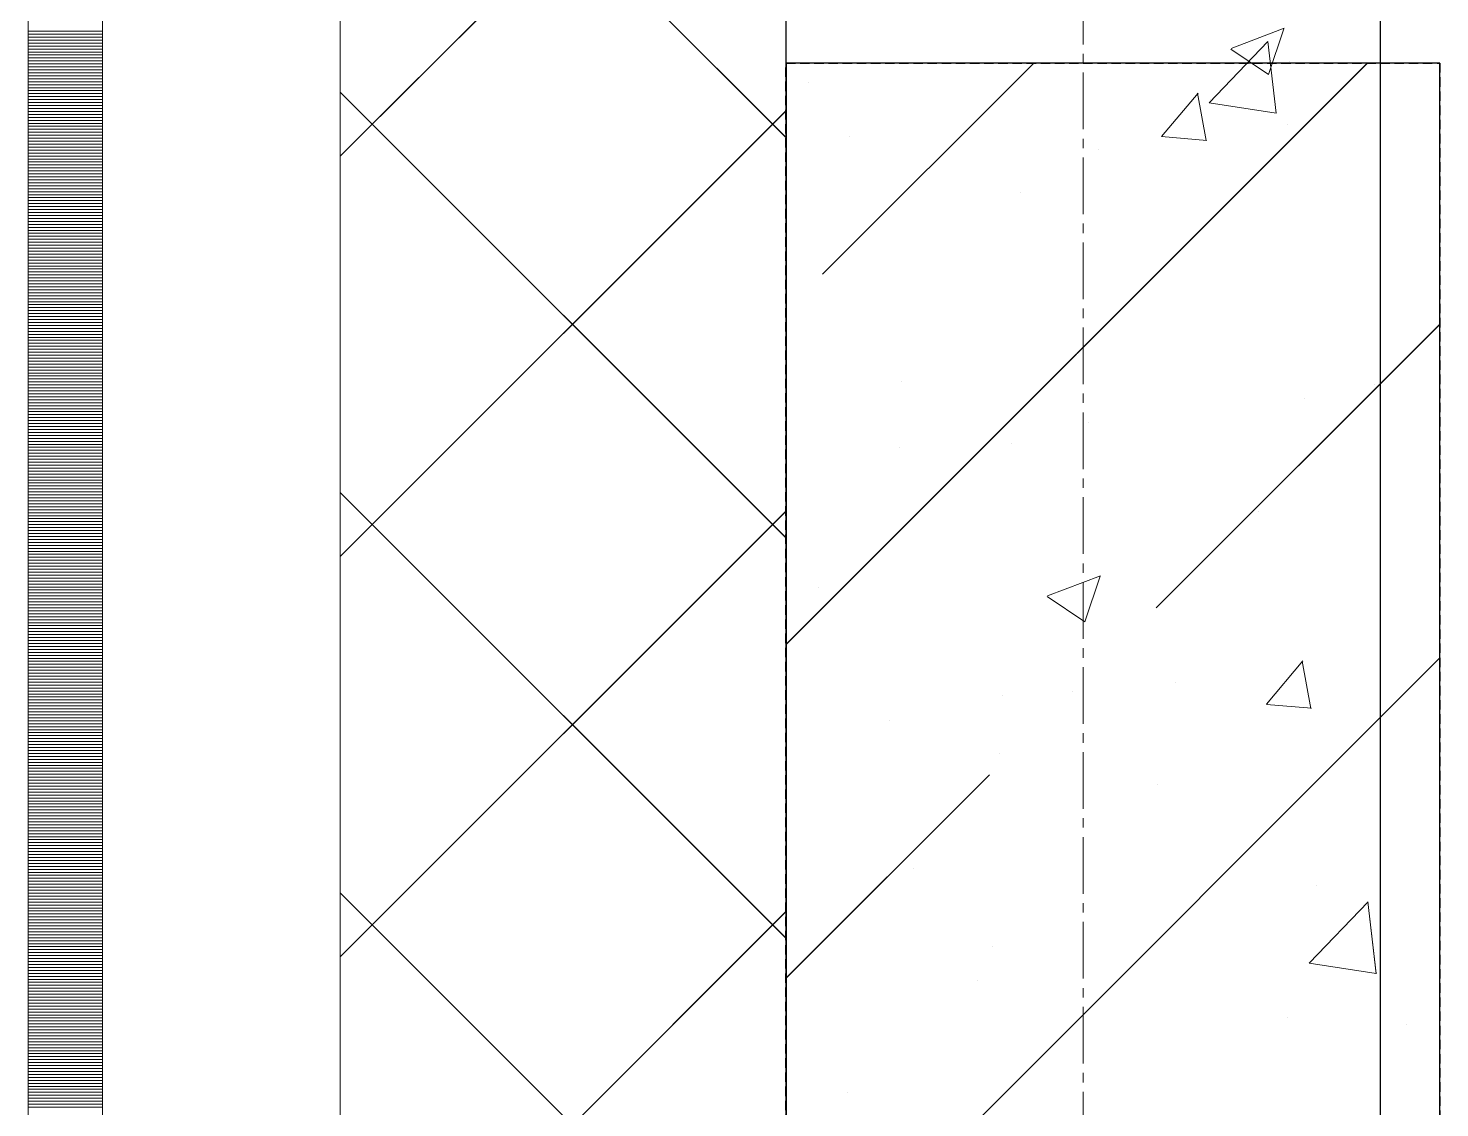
# Model space of a CAD drawing. Header units: millimetres. Extents: x 470010 to 1231400, y -134005 to 421770.
# Drawn here: x 806167.7 to 806642.7, y 149661.8 to 150025 of the extents above; entities that cross this region are included whole.
import ezdxf
from ezdxf.enums import TextEntityAlignment as Align

# ---------------------------------------------------------------- set-up
doc = ezdxf.new("R2010")
doc.units = ezdxf.units.MM
for name, pattern in [('CENTER2', [28.575, 19.05, -3.175, 3.175, -3.175]), ('DASHED', [19.05, 12.7, -6.35]), ('HIDDEN2', [4.7625, 3.175, -1.5875])]:
    doc.linetypes.add(name, pattern=pattern)
doc.layers.get('Defpoints').update_dxf_attribs({"color": 140})
doc.layers.add('АР_Делит', color=120, linetype='Continuous', lineweight=0, plot=False)
for name, color, linetype, lineweight in [('АР_Колонны', 70, 'Continuous', 30), ('АР_Стены ЖБ', 7, 'Continuous', 35), ('АР_Стены ПЕНОблок', 52, 'Continuous', 20), ('АР_Тонкая', 254, 'Continuous', 5), ('АР_Утеплитель', 31, 'Continuous', 0), ('АР_Штриховка', 8, 'Continuous', 0)]:
    doc.layers.add(name, color=color, linetype=linetype, lineweight=lineweight)
doc.layers.add('РД_Оси_100', color=7, linetype='Continuous', lineweight=0, true_color=0x525252)
doc.styles.add('style1', font='ARIALN.TTF')

# ---------------------------------------------------------------- blocks, each defined once
blk = doc.blocks.new('СОШ_2200_АР_ОСИ_М100_28.05.24')
at = {"layer": 'АР_Делит', "color": 251, "linetype": 'DASHED', "true_color": 0x636466}
blk.add_lwpolyline([(114955, 135155), (114955, -355), (93595.036, -355), (93595.036, 13855), (94145, 13855), (94145, 68320), (66055, 68320), (66055, 13857.73), (83455, 13857.73), (83455, -355), (45245, -355), (45245, 13145), (44695, 13145), (44695, 26755), (45245, 26755), (45245, 68320), (20455, 68320), (20455, 26755), (27955, 26755), (27955, 13145), (-355, 13145), (-355, 100855)], dxfattribs=at)
at = {"layer": 'РД_Оси_100', "color": 251, "linetype": 'CENTER2', "true_color": 0x636466}
blk.add_line((0, -6155), (0, 139938.679), dxfattribs=at)
blk = doc.blocks.new('A$C9108343f')
at = {"layer": 'АР_Колонны', "color": 18, "linetype": 'HIDDEN2', "lineweight": 25, "true_color": 0x000000}
for p, q in [((140704.09, 250379.49), (140924.09, 250379.49)), ((140704.09, 249179.49), (140704.09, 250379.49)), ((140924.09, 250379.49), (140924.09, 249179.49))]:
    blk.add_line(p, q, dxfattribs=at)
at = {"layer": 'АР_Колонны', "color": 18, "linetype": 'Continuous', "lineweight": 15, "true_color": 0x000000}
for p, q in [((140924.09, 250379.49), (140704.09, 250379.49)), ((140704.09, 250379.49), (140704.09, 249179.49)), ((140924.09, 250379.49), (140704.09, 250379.49)), ((140704.09, 250379.49), (140704.09, 249179.49)), ((140924.09, 249179.49), (140924.09, 250379.49)), ((140924.09, 249179.49), (140924.09, 250379.49))]:
    blk.add_line(p, q, dxfattribs=at)
at = {"layer": 'АР_Стены ЖБ', "color": 18, "linetype": 'Continuous', "lineweight": 30, "true_color": 0x000000}
for p, q in [((140924.09, 250379.49), (140704.09, 250379.49)), ((140704.09, 250379.49), (140704.09, 249179.49)), ((140924.09, 249179.49), (140924.09, 250379.49))]:
    blk.add_line(p, q, dxfattribs=at)
at = {"layer": 'АР_Стены ПЕНОблок', "color": 18, "linetype": 'Continuous', "lineweight": 20, "true_color": 0x000000}
for p, q in [((140704.09, 313879.49), (140704.09, 237679.49)), ((140904.09, 237679.49), (140904.09, 313879.49))]:
    blk.add_line(p, q, dxfattribs=at)
at = {"layer": 'АР_Тонкая', "color": 18, "linetype": 'Continuous', "lineweight": 5, "true_color": 0x000000}
for p, q in [((140449.09, 313879.49), (140449.09, 237679.49)), ((140474.09, 313879.49), (140474.09, 237679.49)), ((140474.09, 237679.49), (140474.09, 313879.49)), ((140554.09, 237679.49), (140554.09, 313879.49))]:
    blk.add_line(p, q, dxfattribs=at)
at = {"layer": 'АР_Утеплитель', "color": 18, "linetype": 'Continuous', "lineweight": 0, "true_color": 0x000000}
for p, q in [((140554.09, 313879.49), (140554.09, 237679.49)), ((140704.09, 237679.49), (140704.09, 313879.49))]:
    blk.add_line(p, q, dxfattribs=at)
at = {"layer": 'АР_Штриховка', "color": 18, "linetype": 'Continuous', "lineweight": 0, "true_color": 0x000000}
for p, q in [((140704.09, 250354.47), (140554.09, 250504.47)), ((140554.09, 250348.18), (140704.09, 250498.18)), ((140449.09, 250390.24), (140474.09, 250390.24)), ((140449.09, 250389.24), (140474.09, 250389.24)), ((140449.09, 250388.24), (140474.09, 250388.24)), ((140449.09, 250387.24), (140474.09, 250387.24)), ((140853.9, 250384.41), (140871.69, 250391.24)), ((140866.46, 250375.7), (140871.61, 250391.05)), ((140449.09, 250386.24), (140474.09, 250386.24)), ((140449.09, 250385.24), (140474.09, 250385.24)), ((140449.09, 250384.24), (140474.09, 250384.24)), ((140449.09, 250383.24), (140474.09, 250383.24)), ((140449.09, 250382.24), (140474.09, 250382.24)), ((140846.49, 250366.12), (140866.28, 250386.74)), ((140853.82, 250384.23), (140866.45, 250375.7)), ((140869.04, 250362.62), (140866.24, 250386.74)), ((140449.09, 250381.24), (140474.09, 250381.24)), ((140449.09, 250380.24), (140474.09, 250380.24)), ((140449.09, 250379.24), (140474.09, 250379.24)), ((140449.09, 250378.24), (140474.09, 250378.24)), ((140873.68, 250380.14), (140873.68, 250380.14)), ((140449.09, 250377.24), (140474.09, 250377.24)), ((140449.09, 250376.24), (140474.09, 250376.24)), ((140449.09, 250375.24), (140474.09, 250375.24)), ((140449.09, 250374.24), (140474.09, 250374.24)), ((140449.09, 250373.24), (140474.09, 250373.24)), ((140711.52, 250373.06), (140711.52, 250373.06)), ((140449.09, 250372.24), (140474.09, 250372.24)), ((140449.09, 250371.24), (140474.09, 250371.24)), ((140449.09, 250370.24), (140474.09, 250370.24)), ((140449.09, 250369.24), (140474.09, 250369.24)), ((140449.09, 250368.24), (140474.09, 250368.24)), ((140704.09, 250219.76), (140554.09, 250369.76)), ((140830.5, 250354.83), (140842.75, 250369.42)), ((140845.46, 250353.45), (140842.52, 250369.37)), ((140449.09, 250367.24), (140474.09, 250367.24)), ((140449.09, 250366.24), (140474.09, 250366.24)), ((140449.09, 250365.24), (140474.09, 250365.24)), ((140449.09, 250364.24), (140474.09, 250364.24)), ((140449.09, 250363.24), (140474.09, 250363.24)), ((140554.09, 250213.47), (140704.09, 250363.47)), ((140846.46, 250366.18), (140869.05, 250362.68)), ((140847.11, 250367.33), (140847.11, 250367.33)), ((140449.09, 250362.24), (140474.09, 250362.24)), ((140449.09, 250361.24), (140474.09, 250361.24)), ((140449.09, 250360.24), (140474.09, 250360.24)), ((140449.09, 250359.24), (140474.09, 250359.24)), ((140872.7, 250358.76), (140872.7, 250358.76)), ((140449.09, 250358.24), (140474.09, 250358.24)), ((140449.09, 250357.24), (140474.09, 250357.24)), ((140449.09, 250356.24), (140474.09, 250356.24)), ((140449.09, 250355.24), (140474.09, 250355.24)), ((140449.09, 250354.24), (140474.09, 250354.24)), ((140725.55, 250354.71), (140725.55, 250354.71)), ((140830.5, 250354.82), (140845.68, 250353.49)), ((140449.09, 250353.24), (140474.09, 250353.24)), ((140449.09, 250352.24), (140474.09, 250352.24)), ((140449.09, 250351.24), (140474.09, 250351.24)), ((140449.09, 250350.24), (140474.09, 250350.24)), ((140449.09, 250349.24), (140474.09, 250349.24)), ((140809.11, 250350.39), (140809.11, 250350.39)), ((140449.09, 250348.24), (140474.09, 250348.24)), ((140449.09, 250347.24), (140474.09, 250347.24)), ((140449.09, 250346.24), (140474.09, 250346.24)), ((140449.09, 250345.24), (140474.09, 250345.24)), ((140449.09, 250344.24), (140474.09, 250344.24)), ((140449.09, 250343.24), (140474.09, 250343.24)), ((140449.09, 250342.24), (140474.09, 250342.24)), ((140449.09, 250341.24), (140474.09, 250341.24)), ((140449.09, 250340.24), (140474.09, 250340.24)), ((140449.09, 250339.24), (140474.09, 250339.24)), ((140449.09, 250338.24), (140474.09, 250338.24)), ((140449.09, 250337.24), (140474.09, 250337.24)), ((140449.09, 250336.24), (140474.09, 250336.24)), ((140449.09, 250335.24), (140474.09, 250335.24)), ((140782.97, 250336), (140782.97, 250336)), ((140449.09, 250334.24), (140474.09, 250334.24)), ((140449.09, 250333.24), (140474.09, 250333.24)), ((140449.09, 250332.24), (140474.09, 250332.24)), ((140449.09, 250331.24), (140474.09, 250331.24)), ((140449.09, 250330.24), (140474.09, 250330.24)), ((140449.09, 250329.24), (140474.09, 250329.24)), ((140449.09, 250328.24), (140474.09, 250328.24)), ((140449.09, 250327.24), (140474.09, 250327.24)), ((140449.09, 250326.24), (140474.09, 250326.24)), ((140449.09, 250325.24), (140474.09, 250325.24)), ((140449.09, 250324.24), (140474.09, 250324.24)), ((140449.09, 250323.24), (140474.09, 250323.24)), ((140449.09, 250322.24), (140474.09, 250322.24)), ((140449.09, 250321.24), (140474.09, 250321.24)), ((140449.09, 250320.24), (140474.09, 250320.24)), ((140449.09, 250319.24), (140474.09, 250319.24)), ((140449.09, 250318.24), (140474.09, 250318.24)), ((140449.09, 250317.24), (140474.09, 250317.24)), ((140449.09, 250316.24), (140474.09, 250316.24)), ((140449.09, 250315.24), (140474.09, 250315.24)), ((140449.09, 250314.24), (140474.09, 250314.24)), ((140449.09, 250313.24), (140474.09, 250313.24)), ((140449.09, 250312.24), (140474.09, 250312.24)), ((140449.09, 250311.24), (140474.09, 250311.24)), ((140449.09, 250310.24), (140474.09, 250310.24)), ((140449.09, 250309.24), (140474.09, 250309.24)), ((140449.09, 250308.24), (140474.09, 250308.24)), ((140449.09, 250307.24), (140474.09, 250307.24)), ((140449.09, 250306.24), (140474.09, 250306.24)), ((140449.09, 250305.24), (140474.09, 250305.24)), ((140449.09, 250304.24), (140474.09, 250304.24)), ((140449.09, 250303.24), (140474.09, 250303.24)), ((140449.09, 250302.24), (140474.09, 250302.24)), ((140449.09, 250301.24), (140474.09, 250301.24)), ((140449.09, 250300.24), (140474.09, 250300.24)), ((140449.09, 250299.24), (140474.09, 250299.24)), ((140449.09, 250298.24), (140474.09, 250298.24)), ((140449.09, 250297.24), (140474.09, 250297.24)), ((140449.09, 250296.24), (140474.09, 250296.24)), ((140449.09, 250295.24), (140474.09, 250295.24)), ((140449.09, 250294.24), (140474.09, 250294.24)), ((140449.09, 250293.24), (140474.09, 250293.24)), ((140449.09, 250292.24), (140474.09, 250292.24)), ((140449.09, 250291.24), (140474.09, 250291.24)), ((140449.09, 250290.24), (140474.09, 250290.24)), ((140449.09, 250289.24), (140474.09, 250289.24)), ((140449.09, 250288.24), (140474.09, 250288.24)), ((140449.09, 250287.24), (140474.09, 250287.24)), ((140449.09, 250286.24), (140474.09, 250286.24)), ((140449.09, 250285.24), (140474.09, 250285.24)), ((140449.09, 250284.24), (140474.09, 250284.24)), ((140449.09, 250283.24), (140474.09, 250283.24)), ((140449.09, 250282.24), (140474.09, 250282.24)), ((140449.09, 250281.24), (140474.09, 250281.24)), ((140449.09, 250280.24), (140474.09, 250280.24)), ((140449.09, 250279.24), (140474.09, 250279.24)), ((140449.09, 250278.24), (140474.09, 250278.24)), ((140449.09, 250277.24), (140474.09, 250277.24)), ((140449.09, 250276.24), (140474.09, 250276.24)), ((140449.09, 250275.24), (140474.09, 250275.24)), ((140449.09, 250274.24), (140474.09, 250274.24)), ((140449.09, 250273.24), (140474.09, 250273.24)), ((140449.09, 250272.24), (140474.09, 250272.24)), ((140449.09, 250271.24), (140474.09, 250271.24)), ((140449.09, 250270.24), (140474.09, 250270.24)), ((140449.09, 250269.24), (140474.09, 250269.24)), ((140449.09, 250268.24), (140474.09, 250268.24)), ((140743.02, 250272.34), (140743.02, 250272.34)), ((140902.08, 250271.25), (140902.08, 250271.25)), ((140449.09, 250267.24), (140474.09, 250267.24)), ((140449.09, 250266.24), (140474.09, 250266.24)), ((140449.09, 250265.24), (140474.09, 250265.24)), ((140449.09, 250264.24), (140474.09, 250264.24)), ((140878.61, 250266.61), (140878.61, 250266.61)), ((140449.09, 250263.24), (140474.09, 250263.24)), ((140449.09, 250262.24), (140474.09, 250262.24)), ((140449.09, 250261.24), (140474.09, 250261.24)), ((140449.09, 250260.24), (140474.09, 250260.24)), ((140449.09, 250259.24), (140474.09, 250259.24)), ((140805.88, 250258.58), (140805.88, 250258.58)), ((140449.09, 250258.24), (140474.09, 250258.24)), ((140449.09, 250257.24), (140474.09, 250257.24)), ((140449.09, 250256.24), (140474.09, 250256.24)), ((140449.09, 250255.24), (140474.09, 250255.24)), ((140449.09, 250254.24), (140474.09, 250254.24)), ((140449.09, 250253.24), (140474.09, 250253.24)), ((140449.09, 250252.24), (140474.09, 250252.24)), ((140449.09, 250251.24), (140474.09, 250251.24)), ((140449.09, 250250.24), (140474.09, 250250.24)), ((140449.09, 250249.24), (140474.09, 250249.24)), ((140742.29, 250250.21), (140742.29, 250250.21)), ((140779.88, 250251.44), (140779.88, 250251.44)), ((140449.09, 250248.24), (140474.09, 250248.24)), ((140449.09, 250247.24), (140474.09, 250247.24)), ((140449.09, 250246.24), (140474.09, 250246.24)), ((140449.09, 250245.24), (140474.09, 250245.24)), ((140449.09, 250244.24), (140474.09, 250244.24)), ((140449.09, 250243.24), (140474.09, 250243.24)), ((140449.09, 250242.24), (140474.09, 250242.24)), ((140449.09, 250241.24), (140474.09, 250241.24)), ((140449.09, 250240.24), (140474.09, 250240.24)), ((140449.09, 250239.24), (140474.09, 250239.24)), ((140449.09, 250238.24), (140474.09, 250238.24)), ((140449.09, 250237.24), (140474.09, 250237.24)), ((140449.09, 250236.24), (140474.09, 250236.24)), ((140449.09, 250235.24), (140474.09, 250235.24)), ((140704.09, 250085.06), (140554.09, 250235.06)), ((140449.09, 250234.24), (140474.09, 250234.24)), ((140449.09, 250233.24), (140474.09, 250233.24)), ((140449.09, 250232.24), (140474.09, 250232.24)), ((140449.09, 250231.24), (140474.09, 250231.24)), ((140449.09, 250230.24), (140474.09, 250230.24)), ((140449.09, 250229.24), (140474.09, 250229.24)), ((140449.09, 250228.24), (140474.09, 250228.24)), ((140449.09, 250227.24), (140474.09, 250227.24)), ((140449.09, 250226.24), (140474.09, 250226.24)), ((140554.09, 250078.77), (140704.09, 250228.77)), ((140863.19, 250228.59), (140863.19, 250228.59)), ((140449.09, 250225.24), (140474.09, 250225.24)), ((140449.09, 250224.24), (140474.09, 250224.24)), ((140449.09, 250223.24), (140474.09, 250223.24)), ((140449.09, 250222.24), (140474.09, 250222.24)), ((140449.09, 250221.24), (140474.09, 250221.24)), ((140449.09, 250220.24), (140474.09, 250220.24)), ((140449.09, 250219.24), (140474.09, 250219.24)), ((140449.09, 250218.24), (140474.09, 250218.24)), ((140449.09, 250217.24), (140474.09, 250217.24)), ((140449.09, 250216.24), (140474.09, 250216.24)), ((140449.09, 250215.24), (140474.09, 250215.24)), ((140449.09, 250214.24), (140474.09, 250214.24)), ((140449.09, 250213.24), (140474.09, 250213.24)), ((140449.09, 250212.24), (140474.09, 250212.24)), ((140449.09, 250211.24), (140474.09, 250211.24)), ((140449.09, 250210.24), (140474.09, 250210.24)), ((140449.09, 250209.24), (140474.09, 250209.24)), ((140449.09, 250208.24), (140474.09, 250208.24)), ((140449.09, 250207.24), (140474.09, 250207.24)), ((140792.1, 250200.22), (140809.88, 250207.05)), ((140804.66, 250191.52), (140809.81, 250206.86)), ((140449.09, 250206.24), (140474.09, 250206.24)), ((140449.09, 250205.24), (140474.09, 250205.24)), ((140449.09, 250204.24), (140474.09, 250204.24)), ((140449.09, 250203.24), (140474.09, 250203.24)), ((140449.09, 250202.24), (140474.09, 250202.24)), ((140715.06, 250203.16), (140715.06, 250203.16)), ((140449.09, 250201.24), (140474.09, 250201.24)), ((140449.09, 250200.24), (140474.09, 250200.24)), ((140449.09, 250199.24), (140474.09, 250199.24)), ((140449.09, 250198.24), (140474.09, 250198.24)), ((140449.09, 250197.24), (140474.09, 250197.24)), ((140792.01, 250200.04), (140804.65, 250191.52)), ((140449.09, 250196.24), (140474.09, 250196.24)), ((140449.09, 250195.24), (140474.09, 250195.24)), ((140449.09, 250194.24), (140474.09, 250194.24)), ((140449.09, 250193.24), (140474.09, 250193.24)), ((140449.09, 250192.24), (140474.09, 250192.24)), ((140449.09, 250191.24), (140474.09, 250191.24)), ((140449.09, 250190.24), (140474.09, 250190.24)), ((140449.09, 250189.24), (140474.09, 250189.24)), ((140449.09, 250188.24), (140474.09, 250188.24)), ((140449.09, 250187.24), (140474.09, 250187.24)), ((140449.09, 250186.24), (140474.09, 250186.24)), ((140449.09, 250185.24), (140474.09, 250185.24)), ((140449.09, 250184.24), (140474.09, 250184.24)), ((140449.09, 250183.24), (140474.09, 250183.24)), ((140449.09, 250182.24), (140474.09, 250182.24)), ((140449.09, 250181.24), (140474.09, 250181.24)), ((140449.09, 250180.24), (140474.09, 250180.24)), ((140449.09, 250179.24), (140474.09, 250179.24)), ((140449.09, 250178.24), (140474.09, 250178.24)), ((140865.75, 250163.77), (140877.99, 250178.36)), ((140880.7, 250162.39), (140877.77, 250178.31)), ((140449.09, 250177.24), (140474.09, 250177.24)), ((140449.09, 250176.24), (140474.09, 250176.24)), ((140449.09, 250175.24), (140474.09, 250175.24)), ((140449.09, 250174.24), (140474.09, 250174.24)), ((140449.09, 250173.24), (140474.09, 250173.24)), ((140449.09, 250172.24), (140474.09, 250172.24)), ((140449.09, 250171.24), (140474.09, 250171.24)), ((140449.09, 250170.24), (140474.09, 250170.24)), ((140449.09, 250169.24), (140474.09, 250169.24)), ((140835.26, 250171.07), (140835.26, 250171.07)), ((140449.09, 250168.24), (140474.09, 250168.24)), ((140449.09, 250167.24), (140474.09, 250167.24)), ((140449.09, 250166.24), (140474.09, 250166.24)), ((140449.09, 250165.24), (140474.09, 250165.24)), ((140449.09, 250164.24), (140474.09, 250164.24)), ((140776.79, 250166.89), (140776.79, 250166.89)), ((140865.75, 250163.76), (140880.93, 250162.43)), ((140449.09, 250163.24), (140474.09, 250163.24)), ((140449.09, 250162.24), (140474.09, 250162.24)), ((140449.09, 250161.24), (140474.09, 250161.24)), ((140449.09, 250160.24), (140474.09, 250160.24)), ((140449.09, 250159.24), (140474.09, 250159.24)), ((140449.09, 250158.24), (140474.09, 250158.24)), ((140449.09, 250157.24), (140474.09, 250157.24)), ((140449.09, 250156.24), (140474.09, 250156.24)), ((140449.09, 250155.24), (140474.09, 250155.24)), ((140449.09, 250154.24), (140474.09, 250154.24)), ((140739.06, 250158.4), (140739.06, 250158.4)), ((140449.09, 250153.24), (140474.09, 250153.24)), ((140449.09, 250152.24), (140474.09, 250152.24)), ((140449.09, 250151.24), (140474.09, 250151.24)), ((140449.09, 250150.24), (140474.09, 250150.24)), ((140449.09, 250149.24), (140474.09, 250149.24)), ((140449.09, 250148.24), (140474.09, 250148.24)), ((140449.09, 250147.24), (140474.09, 250147.24)), ((140449.09, 250146.24), (140474.09, 250146.24)), ((140449.09, 250145.24), (140474.09, 250145.24)), ((140775.93, 250147.39), (140775.93, 250147.39)), ((140449.09, 250144.24), (140474.09, 250144.24)), ((140449.09, 250143.24), (140474.09, 250143.24)), ((140449.09, 250142.24), (140474.09, 250142.24)), ((140449.09, 250141.24), (140474.09, 250141.24)), ((140449.09, 250140.24), (140474.09, 250140.24)), ((140449.09, 250139.24), (140474.09, 250139.24)), ((140449.09, 250138.24), (140474.09, 250138.24)), ((140449.09, 250137.24), (140474.09, 250137.24)), ((140449.09, 250136.24), (140474.09, 250136.24)), ((140449.09, 250135.24), (140474.09, 250135.24)), ((140829.15, 250136.82), (140829.15, 250136.82)), ((140449.09, 250134.24), (140474.09, 250134.24)), ((140449.09, 250133.24), (140474.09, 250133.24)), ((140449.09, 250132.24), (140474.09, 250132.24)), ((140449.09, 250131.24), (140474.09, 250131.24)), ((140449.09, 250130.24), (140474.09, 250130.24)), ((140449.09, 250129.24), (140474.09, 250129.24)), ((140449.09, 250128.24), (140474.09, 250128.24)), ((140449.09, 250127.24), (140474.09, 250127.24)), ((140449.09, 250126.24), (140474.09, 250126.24)), ((140449.09, 250125.24), (140474.09, 250125.24)), ((140449.09, 250124.24), (140474.09, 250124.24)), ((140449.09, 250123.24), (140474.09, 250123.24)), ((140449.09, 250122.24), (140474.09, 250122.24)), ((140449.09, 250121.24), (140474.09, 250121.24)), ((140449.09, 250120.24), (140474.09, 250120.24)), ((140449.09, 250119.24), (140474.09, 250119.24)), ((140449.09, 250118.24), (140474.09, 250118.24)), ((140449.09, 250117.24), (140474.09, 250117.24)), ((140449.09, 250116.24), (140474.09, 250116.24)), ((140449.09, 250115.24), (140474.09, 250115.24)), ((140449.09, 250114.24), (140474.09, 250114.24)), ((140449.09, 250113.24), (140474.09, 250113.24)), ((140449.09, 250112.24), (140474.09, 250112.24)), ((140449.09, 250111.24), (140474.09, 250111.24)), ((140449.09, 250110.24), (140474.09, 250110.24)), ((140449.09, 250109.24), (140474.09, 250109.24)), ((140449.09, 250108.24), (140474.09, 250108.24)), ((140449.09, 250107.24), (140474.09, 250107.24)), ((140747.11, 250108.43), (140747.11, 250108.43)), ((140449.09, 250106.24), (140474.09, 250106.24)), ((140449.09, 250105.24), (140474.09, 250105.24)), ((140449.09, 250104.24), (140474.09, 250104.24)), ((140449.09, 250103.24), (140474.09, 250103.24)), ((140449.09, 250102.24), (140474.09, 250102.24)), ((140882.7, 250102.7), (140882.7, 250102.7)), ((140449.09, 250101.24), (140474.09, 250101.24)), ((140449.09, 250100.24), (140474.09, 250100.24)), ((140449.09, 250099.24), (140474.09, 250099.24)), ((140449.09, 250098.24), (140474.09, 250098.24)), ((140449.09, 250097.24), (140474.09, 250097.24)), ((140704.09, 249950.35), (140554.09, 250100.35)), ((140880.17, 250076.66), (140899.95, 250097.27)), ((140902.72, 250073.15), (140899.91, 250097.27)), ((140449.09, 250096.24), (140474.09, 250096.24)), ((140449.09, 250095.24), (140474.09, 250095.24)), ((140449.09, 250094.24), (140474.09, 250094.24)), ((140449.09, 250093.24), (140474.09, 250093.24)), ((140554.09, 249944.07), (140704.09, 250094.07)), ((140449.09, 250092.24), (140474.09, 250092.24)), ((140449.09, 250091.24), (140474.09, 250091.24)), ((140449.09, 250090.24), (140474.09, 250090.24)), ((140449.09, 250089.24), (140474.09, 250089.24)), ((140449.09, 250088.24), (140474.09, 250088.24)), ((140449.09, 250087.24), (140474.09, 250087.24)), ((140449.09, 250086.24), (140474.09, 250086.24)), ((140449.09, 250085.24), (140474.09, 250085.24)), ((140449.09, 250084.24), (140474.09, 250084.24)), ((140449.09, 250083.24), (140474.09, 250083.24)), ((140449.09, 250082.24), (140474.09, 250082.24)), ((140449.09, 250081.24), (140474.09, 250081.24)), ((140449.09, 250080.24), (140474.09, 250080.24)), ((140449.09, 250079.24), (140474.09, 250079.24)), ((140449.09, 250078.24), (140474.09, 250078.24)), ((140773.7, 250082.33), (140773.7, 250082.33)), ((140449.09, 250077.24), (140474.09, 250077.24)), ((140449.09, 250076.24), (140474.09, 250076.24)), ((140449.09, 250075.24), (140474.09, 250075.24)), ((140449.09, 250074.24), (140474.09, 250074.24)), ((140880.14, 250076.72), (140902.73, 250073.21)), ((140449.09, 250073.24), (140474.09, 250073.24)), ((140449.09, 250072.24), (140474.09, 250072.24)), ((140449.09, 250071.24), (140474.09, 250071.24)), ((140449.09, 250070.24), (140474.09, 250070.24)), ((140449.09, 250069.24), (140474.09, 250069.24)), ((140768.44, 250070.89), (140768.44, 250070.89)), ((140449.09, 250068.24), (140474.09, 250068.24)), ((140449.09, 250067.24), (140474.09, 250067.24)), ((140449.09, 250066.24), (140474.09, 250066.24)), ((140449.09, 250065.24), (140474.09, 250065.24)), ((140449.09, 250064.24), (140474.09, 250064.24)), ((140449.09, 250063.24), (140474.09, 250063.24)), ((140449.09, 250062.24), (140474.09, 250062.24)), ((140449.09, 250061.24), (140474.09, 250061.24)), ((140449.09, 250060.24), (140474.09, 250060.24)), ((140449.09, 250059.24), (140474.09, 250059.24)), ((140449.09, 250058.24), (140474.09, 250058.24)), ((140449.09, 250057.24), (140474.09, 250057.24)), ((140449.09, 250056.24), (140474.09, 250056.24)), ((140449.09, 250055.24), (140474.09, 250055.24)), ((140872.93, 250058.5), (140872.93, 250058.5)), ((140449.09, 250054.24), (140474.09, 250054.24)), ((140449.09, 250053.24), (140474.09, 250053.24)), ((140449.09, 250052.24), (140474.09, 250052.24)), ((140449.09, 250051.24), (140474.09, 250051.24)), ((140449.09, 250050.24), (140474.09, 250050.24)), ((140449.09, 250049.24), (140474.09, 250049.24)), ((140449.09, 250048.24), (140474.09, 250048.24)), ((140449.09, 250047.24), (140474.09, 250047.24)), ((140449.09, 250046.24), (140474.09, 250046.24)), ((140449.09, 250045.24), (140474.09, 250045.24)), ((140449.09, 250044.24), (140474.09, 250044.24)), ((140449.09, 250043.24), (140474.09, 250043.24)), ((140449.09, 250042.24), (140474.09, 250042.24)), ((140449.09, 250041.24), (140474.09, 250041.24)), ((140449.09, 250040.24), (140474.09, 250040.24)), ((140449.09, 250039.24), (140474.09, 250039.24)), ((140449.09, 250038.24), (140474.09, 250038.24)), ((140449.09, 250037.24), (140474.09, 250037.24)), ((140449.09, 250036.24), (140474.09, 250036.24)), ((140449.09, 250035.24), (140474.09, 250035.24)), ((140449.09, 250034.24), (140474.09, 250034.24)), ((140449.09, 250033.24), (140474.09, 250033.24)), ((140449.09, 250032.24), (140474.09, 250032.24)), ((140449.09, 250031.24), (140474.09, 250031.24)), ((140724.8, 250033.07), (140724.8, 250033.07)), ((140449.09, 250030.24), (140474.09, 250030.24)), ((140449.09, 250029.24), (140474.09, 250029.24)), ((140449.09, 250028.24), (140474.09, 250028.24))]:
    blk.add_line(p, q, dxfattribs=at)
at = {"layer": 'АР_Штриховка', "color": 18, "linetype": 'Continuous', "lineweight": 5, "true_color": 0x000000}
for p, q in [((140704.09, 250183.87), (140899.72, 250379.49)), ((140716.43, 250308.46), (140787.46, 250379.49)), ((140828.68, 250196.2), (140924.09, 250291.62)), ((140704.09, 249959.36), (140924.09, 250179.36)), ((140800.62, 250168.14), (140800.62, 250168.14)), ((140704.09, 250071.62), (140772.55, 250140.08)), ((140912.87, 250055.89), (140912.87, 250055.89))]:
    blk.add_line(p, q, dxfattribs=at)
at = {"layer": 'РД_Оси_100'}
blk.add_blockref('СОШ_2200_АР_ОСИ_М100_28.05.24', (140804.09, 223079.49), dxfattribs=at)
at = {"layer": 'Defpoints', "color": 18, "true_color": 0x000000, "style": 'style1'}
for p in [(143949.34, 316089.12), (143974.98, 281639.5), (143890.4, 273244.71), (143839.99, 264276.81), (143967.75, 254892.38), (12251.96, 104178.14), (12382.58, 96023.14)]:
    blk.add_attdef('АР-ПОМЕЩЕНИЕ:НАИМЕНОВАНИЕ', text='', height=100, dxfattribs=at).set_placement(p, align=Align.MIDDLE)
at = {"layer": 'Defpoints', "color": 18, "true_color": 0x000000, "style": 'style1', "flags": 8}
for p in [(143951.3, 279099.09), (143848.34, 269251.11), (143875.33, 260094.25), (144049.74, 250824.7), (163419.28, 238153.36), (155897.46, 237965.97), (183037.2, 237965.97), (143342.94, 237876.19)]:
    blk.add_attdef('АР-ПОМЕЩЕНИЕ:НАИМЕНОВАНИЕ', text='', height=100, dxfattribs=at).set_placement(p, align=Align.MIDDLE)

msp = doc.modelspace()

# ---------------------------------------------------------------- linework, layer by layer
at = {"layer": 'АР_Колонны', "color": 18, "linetype": 'HIDDEN2', "lineweight": 25, "true_color": 0x000000}
for p, q in [((806422.706, 150013.25), (806642.706, 150013.25)), ((806422.706, 148813.25), (806422.706, 150013.25)), ((806642.706, 150013.25), (806642.706, 148813.25))]:
    msp.add_line(p, q, dxfattribs=at)
at = {"layer": 'АР_Колонны', "color": 18, "linetype": 'Continuous', "lineweight": 15, "true_color": 0x000000}
for p, q in [((806642.706, 150013.25), (806422.706, 150013.25)), ((806422.706, 150013.25), (806422.706, 148813.25)), ((806642.706, 150013.25), (806422.706, 150013.25)), ((806422.706, 150013.25), (806422.706, 148813.25)), ((806642.706, 148813.25), (806642.706, 150013.25)), ((806642.706, 148813.25), (806642.706, 150013.25))]:
    msp.add_line(p, q, dxfattribs=at)
at = {"layer": 'АР_Стены ЖБ', "color": 18, "linetype": 'Continuous', "lineweight": 30, "true_color": 0x000000}
for p, q in [((806642.706, 150013.25), (806422.706, 150013.25)), ((806422.706, 150013.25), (806422.706, 148813.25)), ((806642.706, 148813.25), (806642.706, 150013.25))]:
    msp.add_line(p, q, dxfattribs=at)
at = {"layer": 'АР_Стены ПЕНОблок', "color": 18, "linetype": 'Continuous', "lineweight": 20, "true_color": 0x000000}
for p, q in [((806422.706, 213513.251), (806422.706, 137313.251)), ((806622.706, 137313.251), (806622.706, 213513.251))]:
    msp.add_line(p, q, dxfattribs=at)
at = {"layer": 'АР_Тонкая', "color": 18, "linetype": 'Continuous', "lineweight": 5, "true_color": 0x000000}
for p, q in [((806167.706, 213513.251), (806167.706, 137313.251)), ((806192.706, 213513.251), (806192.706, 137313.251)), ((806192.706, 137313.251), (806192.706, 213513.251)), ((806272.706, 137313.251), (806272.706, 213513.251))]:
    msp.add_line(p, q, dxfattribs=at)
at = {"layer": 'АР_Утеплитель', "color": 18, "linetype": 'Continuous', "lineweight": 0, "true_color": 0x000000}
for p, q in [((806272.706, 213513.251), (806272.706, 137313.251)), ((806422.706, 137313.251), (806422.706, 213513.251))]:
    msp.add_line(p, q, dxfattribs=at)
at = {"layer": 'АР_Штриховка', "color": 18, "linetype": 'Continuous', "lineweight": 0, "true_color": 0x000000}
for p, q in [((806422.706, 149988.223), (806272.706, 150138.223)), ((806272.706, 149981.936), (806422.706, 150131.936)), ((806572.513, 150018.17), (806590.298, 150024.997)), ((806585.07, 150009.461), (806590.22, 150024.81)), ((806167.706, 150024), (806192.706, 150024)), ((806167.706, 150023), (806192.706, 150023)), ((806167.706, 150022), (806192.706, 150022)), ((806167.706, 150021), (806192.706, 150021)), ((806167.706, 150020), (806192.706, 150020)), ((806565.105, 149999.882), (806584.888, 150020.501)), ((806587.656, 149996.374), (806584.85, 150020.496)), ((806167.706, 150019), (806192.706, 150019)), ((806167.706, 150018), (806192.706, 150018)), ((806167.706, 150017), (806192.706, 150017)), ((806167.706, 150016), (806192.706, 150016)), ((806167.706, 150015), (806192.706, 150015)), ((806572.429, 150017.985), (806585.064, 150009.463)), ((806167.706, 150014), (806192.706, 150014)), ((806167.706, 150013), (806192.706, 150013)), ((806167.706, 150012), (806192.706, 150012)), ((806167.706, 150011), (806192.706, 150011)), ((806167.706, 150010), (806192.706, 150010)), ((806167.706, 150009), (806192.706, 150009)), ((806167.706, 150008), (806192.706, 150008)), ((806167.706, 150007), (806192.706, 150007)), ((806167.706, 150006), (806192.706, 150006)), ((806167.706, 150005), (806192.706, 150005)), ((806167.706, 150004), (806192.706, 150004)), ((806167.706, 150003), (806192.706, 150003)), ((806167.706, 150002), (806192.706, 150002)), ((806167.706, 150001), (806192.706, 150001)), ((806422.706, 149853.519), (806272.706, 150003.519)), ((806549.115, 149988.586), (806561.361, 150003.179)), ((806564.074, 149987.207), (806561.137, 150003.128)), ((806167.706, 150000), (806192.706, 150000)), ((806167.706, 149999), (806192.706, 149999)), ((806167.706, 149998), (806192.706, 149998)), ((806167.706, 149997), (806192.706, 149997)), ((806167.706, 149996), (806192.706, 149996)), ((806272.706, 149847.232), (806422.706, 149997.232)), ((806565.076, 149999.943), (806587.666, 149996.439)), ((806167.706, 149995), (806192.706, 149995)), ((806167.706, 149994), (806192.706, 149994)), ((806167.706, 149993), (806192.706, 149993)), ((806167.706, 149992), (806192.706, 149992)), ((806167.706, 149991), (806192.706, 149991)), ((806167.706, 149990), (806192.706, 149990)), ((806167.706, 149989), (806192.706, 149989)), ((806167.706, 149988), (806192.706, 149988)), ((806167.706, 149987), (806192.706, 149987)), ((806549.115, 149988.576), (806564.297, 149987.248)), ((806167.706, 149986), (806192.706, 149986)), ((806167.706, 149985), (806192.706, 149985)), ((806167.706, 149984), (806192.706, 149984)), ((806167.706, 149983), (806192.706, 149983)), ((806167.706, 149982), (806192.706, 149982)), ((806167.706, 149981), (806192.706, 149981)), ((806167.706, 149980), (806192.706, 149980)), ((806167.706, 149979), (806192.706, 149979)), ((806167.706, 149978), (806192.706, 149978)), ((806167.706, 149977), (806192.706, 149977)), ((806167.706, 149976), (806192.706, 149976)), ((806167.706, 149975), (806192.706, 149975)), ((806167.706, 149974), (806192.706, 149974)), ((806167.706, 149973), (806192.706, 149973)), ((806167.706, 149972), (806192.706, 149972)), ((806167.706, 149971), (806192.706, 149971)), ((806167.706, 149970), (806192.706, 149970)), ((806167.706, 149969), (806192.706, 149969)), ((806167.706, 149968), (806192.706, 149968)), ((806167.706, 149967), (806192.706, 149967)), ((806167.706, 149966), (806192.706, 149966)), ((806167.706, 149965), (806192.706, 149965)), ((806167.706, 149964), (806192.706, 149964)), ((806167.706, 149963), (806192.706, 149963)), ((806167.706, 149962), (806192.706, 149962)), ((806167.706, 149961), (806192.706, 149961)), ((806167.706, 149960), (806192.706, 149960)), ((806167.706, 149959), (806192.706, 149959)), ((806167.706, 149958), (806192.706, 149958)), ((806167.706, 149957), (806192.706, 149957)), ((806167.706, 149956), (806192.706, 149956)), ((806167.706, 149955), (806192.706, 149955)), ((806167.706, 149954), (806192.706, 149954)), ((806167.706, 149953), (806192.706, 149953)), ((806167.706, 149952), (806192.706, 149952)), ((806167.706, 149951), (806192.706, 149951)), ((806167.706, 149950), (806192.706, 149950)), ((806167.706, 149949), (806192.706, 149949)), ((806167.706, 149948), (806192.706, 149948)), ((806167.706, 149947), (806192.706, 149947)), ((806167.706, 149946), (806192.706, 149946)), ((806167.706, 149945), (806192.706, 149945)), ((806167.706, 149944), (806192.706, 149944)), ((806167.706, 149943), (806192.706, 149943)), ((806167.706, 149942), (806192.706, 149942)), ((806167.706, 149941), (806192.706, 149941)), ((806167.706, 149940), (806192.706, 149940)), ((806167.706, 149939), (806192.706, 149939)), ((806167.706, 149938), (806192.706, 149938)), ((806167.706, 149937), (806192.706, 149937)), ((806167.706, 149936), (806192.706, 149936)), ((806167.706, 149935), (806192.706, 149935)), ((806167.706, 149934), (806192.706, 149934)), ((806167.706, 149933), (806192.706, 149933)), ((806167.706, 149932), (806192.706, 149932)), ((806167.706, 149931), (806192.706, 149931)), ((806167.706, 149930), (806192.706, 149930)), ((806167.706, 149929), (806192.706, 149929)), ((806167.706, 149928), (806192.706, 149928)), ((806167.706, 149927), (806192.706, 149927)), ((806167.706, 149926), (806192.706, 149926)), ((806167.706, 149925), (806192.706, 149925)), ((806167.706, 149924), (806192.706, 149924)), ((806167.706, 149923), (806192.706, 149923)), ((806167.706, 149922), (806192.706, 149922)), ((806167.706, 149921), (806192.706, 149921)), ((806167.706, 149920), (806192.706, 149920)), ((806167.706, 149919), (806192.706, 149919)), ((806167.706, 149918), (806192.706, 149918)), ((806167.706, 149917), (806192.706, 149917)), ((806167.706, 149916), (806192.706, 149916)), ((806167.706, 149915), (806192.706, 149915)), ((806167.706, 149914), (806192.706, 149914)), ((806167.706, 149913), (806192.706, 149913)), ((806167.706, 149912), (806192.706, 149912)), ((806167.706, 149911), (806192.706, 149911)), ((806167.706, 149910), (806192.706, 149910)), ((806167.706, 149909), (806192.706, 149909)), ((806167.706, 149908), (806192.706, 149908)), ((806167.706, 149907), (806192.706, 149907)), ((806167.706, 149906), (806192.706, 149906)), ((806167.706, 149905), (806192.706, 149905)), ((806167.706, 149904), (806192.706, 149904)), ((806167.706, 149903), (806192.706, 149903)), ((806167.706, 149902), (806192.706, 149902)), ((806167.706, 149901), (806192.706, 149901)), ((806167.706, 149900), (806192.706, 149900)), ((806167.706, 149899), (806192.706, 149899)), ((806167.706, 149898), (806192.706, 149898)), ((806167.706, 149897), (806192.706, 149897)), ((806167.706, 149896), (806192.706, 149896)), ((806167.706, 149895), (806192.706, 149895)), ((806167.706, 149894), (806192.706, 149894)), ((806167.706, 149893), (806192.706, 149893)), ((806167.706, 149892), (806192.706, 149892)), ((806167.706, 149891), (806192.706, 149891)), ((806167.706, 149890), (806192.706, 149890)), ((806167.706, 149889), (806192.706, 149889)), ((806167.706, 149888), (806192.706, 149888)), ((806167.706, 149887), (806192.706, 149887)), ((806167.706, 149886), (806192.706, 149886)), ((806167.706, 149885), (806192.706, 149885)), ((806167.706, 149884), (806192.706, 149884)), ((806167.706, 149883), (806192.706, 149883)), ((806167.706, 149882), (806192.706, 149882)), ((806167.706, 149881), (806192.706, 149881)), ((806167.706, 149880), (806192.706, 149880)), ((806167.706, 149879), (806192.706, 149879)), ((806167.706, 149878), (806192.706, 149878)), ((806167.706, 149877), (806192.706, 149877)), ((806167.706, 149876), (806192.706, 149876)), ((806167.706, 149875), (806192.706, 149875)), ((806167.706, 149874), (806192.706, 149874)), ((806167.706, 149873), (806192.706, 149873)), ((806167.706, 149872), (806192.706, 149872)), ((806167.706, 149871), (806192.706, 149871)), ((806167.706, 149870), (806192.706, 149870)), ((806167.706, 149869), (806192.706, 149869)), ((806167.706, 149868), (806192.706, 149868)), ((806422.706, 149718.816), (806272.706, 149868.816)), ((806167.706, 149867), (806192.706, 149867)), ((806167.706, 149866), (806192.706, 149866)), ((806167.706, 149865), (806192.706, 149865)), ((806167.706, 149864), (806192.706, 149864)), ((806167.706, 149863), (806192.706, 149863)), ((806272.706, 149712.529), (806422.706, 149862.529)), ((806167.706, 149862), (806192.706, 149862)), ((806167.706, 149861), (806192.706, 149861)), ((806167.706, 149860), (806192.706, 149860)), ((806167.706, 149859), (806192.706, 149859)), ((806167.706, 149858), (806192.706, 149858)), ((806167.706, 149857), (806192.706, 149857)), ((806167.706, 149856), (806192.706, 149856)), ((806167.706, 149855), (806192.706, 149855)), ((806167.706, 149854), (806192.706, 149854)), ((806167.706, 149853), (806192.706, 149853)), ((806167.706, 149852), (806192.706, 149852)), ((806167.706, 149851), (806192.706, 149851)), ((806167.706, 149850), (806192.706, 149850)), ((806167.706, 149849), (806192.706, 149849)), ((806167.706, 149848), (806192.706, 149848)), ((806167.706, 149847), (806192.706, 149847)), ((806167.706, 149846), (806192.706, 149846)), ((806167.706, 149845), (806192.706, 149845)), ((806167.706, 149844), (806192.706, 149844)), ((806167.706, 149843), (806192.706, 149843)), ((806167.706, 149842), (806192.706, 149842)), ((806167.706, 149841), (806192.706, 149841)), ((806167.706, 149840), (806192.706, 149840)), ((806167.706, 149839), (806192.706, 149839)), ((806510.711, 149833.982), (806528.496, 149840.809)), ((806523.268, 149825.273), (806528.418, 149840.622)), ((806167.706, 149838), (806192.706, 149838)), ((806167.706, 149837), (806192.706, 149837)), ((806167.706, 149836), (806192.706, 149836)), ((806167.706, 149835), (806192.706, 149835)), ((806167.706, 149834), (806192.706, 149834)), ((806167.706, 149833), (806192.706, 149833)), ((806167.706, 149832), (806192.706, 149832)), ((806167.706, 149831), (806192.706, 149831)), ((806167.706, 149830), (806192.706, 149830)), ((806510.627, 149833.797), (806523.262, 149825.275)), ((806167.706, 149829), (806192.706, 149829)), ((806167.706, 149828), (806192.706, 149828)), ((806167.706, 149827), (806192.706, 149827)), ((806167.706, 149826), (806192.706, 149826)), ((806167.706, 149825), (806192.706, 149825)), ((806167.706, 149824), (806192.706, 149824)), ((806167.706, 149823), (806192.706, 149823)), ((806167.706, 149822), (806192.706, 149822)), ((806167.706, 149821), (806192.706, 149821)), ((806167.706, 149820), (806192.706, 149820)), ((806167.706, 149819), (806192.706, 149819)), ((806167.706, 149818), (806192.706, 149818)), ((806167.706, 149817), (806192.706, 149817)), ((806167.706, 149816), (806192.706, 149816)), ((806167.706, 149815), (806192.706, 149815)), ((806167.706, 149814), (806192.706, 149814)), ((806167.706, 149813), (806192.706, 149813)), ((806167.706, 149812), (806192.706, 149812)), ((806167.706, 149811), (806192.706, 149811)), ((806584.359, 149797.529), (806596.604, 149812.122)), ((806599.317, 149796.15), (806596.38, 149812.071)), ((806167.706, 149810), (806192.706, 149810)), ((806167.706, 149809), (806192.706, 149809)), ((806167.706, 149808), (806192.706, 149808)), ((806167.706, 149807), (806192.706, 149807)), ((806167.706, 149806), (806192.706, 149806)), ((806167.706, 149805), (806192.706, 149805)), ((806167.706, 149804), (806192.706, 149804)), ((806167.706, 149803), (806192.706, 149803)), ((806167.706, 149802), (806192.706, 149802)), ((806167.706, 149801), (806192.706, 149801)), ((806167.706, 149800), (806192.706, 149800)), ((806167.706, 149799), (806192.706, 149799)), ((806167.706, 149798), (806192.706, 149798)), ((806167.706, 149797), (806192.706, 149797)), ((806584.358, 149797.519), (806599.54, 149796.191)), ((806167.706, 149796), (806192.706, 149796)), ((806167.706, 149795), (806192.706, 149795)), ((806167.706, 149794), (806192.706, 149794)), ((806167.706, 149793), (806192.706, 149793)), ((806167.706, 149792), (806192.706, 149792)), ((806167.706, 149791), (806192.706, 149791)), ((806167.706, 149790), (806192.706, 149790)), ((806167.706, 149789), (806192.706, 149789)), ((806167.706, 149788), (806192.706, 149788)), ((806167.706, 149787), (806192.706, 149787)), ((806167.706, 149786), (806192.706, 149786)), ((806167.706, 149785), (806192.706, 149785)), ((806167.706, 149784), (806192.706, 149784)), ((806167.706, 149783), (806192.706, 149783)), ((806167.706, 149782), (806192.706, 149782)), ((806167.706, 149781), (806192.706, 149781)), ((806167.706, 149780), (806192.706, 149780)), ((806167.706, 149779), (806192.706, 149779)), ((806167.706, 149778), (806192.706, 149778)), ((806167.706, 149777), (806192.706, 149777)), ((806167.706, 149776), (806192.706, 149776)), ((806167.706, 149775), (806192.706, 149775)), ((806167.706, 149774), (806192.706, 149774)), ((806167.706, 149773), (806192.706, 149773)), ((806167.706, 149772), (806192.706, 149772)), ((806167.706, 149771), (806192.706, 149771)), ((806167.706, 149770), (806192.706, 149770)), ((806167.706, 149769), (806192.706, 149769)), ((806167.706, 149768), (806192.706, 149768)), ((806167.706, 149767), (806192.706, 149767)), ((806167.706, 149766), (806192.706, 149766)), ((806167.706, 149765), (806192.706, 149765)), ((806167.706, 149764), (806192.706, 149764)), ((806167.706, 149763), (806192.706, 149763)), ((806167.706, 149762), (806192.706, 149762)), ((806167.706, 149761), (806192.706, 149761)), ((806167.706, 149760), (806192.706, 149760)), ((806167.706, 149759), (806192.706, 149759)), ((806167.706, 149758), (806192.706, 149758)), ((806167.706, 149757), (806192.706, 149757)), ((806167.706, 149756), (806192.706, 149756)), ((806167.706, 149755), (806192.706, 149755)), ((806167.706, 149754), (806192.706, 149754)), ((806167.706, 149753), (806192.706, 149753)), ((806167.706, 149752), (806192.706, 149752)), ((806167.706, 149751), (806192.706, 149751)), ((806167.706, 149750), (806192.706, 149750)), ((806167.706, 149749), (806192.706, 149749)), ((806167.706, 149748), (806192.706, 149748)), ((806167.706, 149747), (806192.706, 149747)), ((806167.706, 149746), (806192.706, 149746)), ((806167.706, 149745), (806192.706, 149745)), ((806167.706, 149744), (806192.706, 149744)), ((806167.706, 149743), (806192.706, 149743)), ((806167.706, 149742), (806192.706, 149742)), ((806167.706, 149741), (806192.706, 149741)), ((806167.706, 149740), (806192.706, 149740)), ((806167.706, 149739), (806192.706, 149739)), ((806167.706, 149738), (806192.706, 149738)), ((806167.706, 149737), (806192.706, 149737)), ((806167.706, 149736), (806192.706, 149736)), ((806167.706, 149735), (806192.706, 149735)), ((806167.706, 149734), (806192.706, 149734)), ((806167.706, 149733), (806192.706, 149733)), ((806167.706, 149732), (806192.706, 149732)), ((806167.706, 149731), (806192.706, 149731)), ((806167.706, 149730), (806192.706, 149730)), ((806422.706, 149584.112), (806272.706, 149734.112)), ((806598.78, 149710.414), (806618.563, 149731.032)), ((806621.331, 149706.906), (806618.524, 149731.028)), ((806167.706, 149729), (806192.706, 149729)), ((806167.706, 149728), (806192.706, 149728)), ((806167.706, 149727), (806192.706, 149727)), ((806167.706, 149726), (806192.706, 149726)), ((806167.706, 149725), (806192.706, 149725)), ((806272.706, 149577.825), (806422.706, 149727.825)), ((806167.706, 149724), (806192.706, 149724)), ((806167.706, 149723), (806192.706, 149723)), ((806167.706, 149722), (806192.706, 149722)), ((806167.706, 149721), (806192.706, 149721)), ((806167.706, 149720), (806192.706, 149720)), ((806167.706, 149719), (806192.706, 149719)), ((806167.706, 149718), (806192.706, 149718)), ((806167.706, 149717), (806192.706, 149717)), ((806167.706, 149716), (806192.706, 149716)), ((806167.706, 149715), (806192.706, 149715)), ((806167.706, 149714), (806192.706, 149714)), ((806167.706, 149713), (806192.706, 149713)), ((806167.706, 149712), (806192.706, 149712)), ((806167.706, 149711), (806192.706, 149711)), ((806167.706, 149710), (806192.706, 149710)), ((806167.706, 149709), (806192.706, 149709)), ((806167.706, 149708), (806192.706, 149708)), ((806167.706, 149707), (806192.706, 149707)), ((806167.706, 149706), (806192.706, 149706)), ((806598.751, 149710.475), (806621.341, 149706.971)), ((806167.706, 149705), (806192.706, 149705)), ((806167.706, 149704), (806192.706, 149704)), ((806167.706, 149703), (806192.706, 149703)), ((806167.706, 149702), (806192.706, 149702)), ((806167.706, 149701), (806192.706, 149701)), ((806167.706, 149700), (806192.706, 149700)), ((806167.706, 149699), (806192.706, 149699)), ((806167.706, 149698), (806192.706, 149698)), ((806167.706, 149697), (806192.706, 149697)), ((806167.706, 149696), (806192.706, 149696)), ((806167.706, 149695), (806192.706, 149695)), ((806167.706, 149694), (806192.706, 149694)), ((806167.706, 149693), (806192.706, 149693)), ((806167.706, 149692), (806192.706, 149692)), ((806167.706, 149691), (806192.706, 149691)), ((806167.706, 149690), (806192.706, 149690)), ((806167.706, 149689), (806192.706, 149689)), ((806167.706, 149688), (806192.706, 149688)), ((806167.706, 149687), (806192.706, 149687)), ((806167.706, 149686), (806192.706, 149686)), ((806167.706, 149685), (806192.706, 149685)), ((806167.706, 149684), (806192.706, 149684)), ((806167.706, 149683), (806192.706, 149683)), ((806167.706, 149682), (806192.706, 149682)), ((806167.706, 149681), (806192.706, 149681)), ((806167.706, 149680), (806192.706, 149680)), ((806167.706, 149679), (806192.706, 149679)), ((806167.706, 149678), (806192.706, 149678)), ((806167.706, 149677), (806192.706, 149677)), ((806167.706, 149676), (806192.706, 149676)), ((806167.706, 149675), (806192.706, 149675)), ((806167.706, 149674), (806192.706, 149674)), ((806167.706, 149673), (806192.706, 149673)), ((806167.706, 149672), (806192.706, 149672)), ((806167.706, 149671), (806192.706, 149671)), ((806167.706, 149670), (806192.706, 149670)), ((806167.706, 149669), (806192.706, 149669)), ((806167.706, 149668), (806192.706, 149668)), ((806167.706, 149667), (806192.706, 149667)), ((806167.706, 149666), (806192.706, 149666)), ((806167.706, 149665), (806192.706, 149665)), ((806167.706, 149664), (806192.706, 149664)), ((806167.706, 149663), (806192.706, 149663)), ((806167.706, 149662), (806192.706, 149662))]:
    msp.add_line(p, q, dxfattribs=at)
at = {"layer": 'АР_Штриховка', "color": 18, "linetype": 'Continuous', "lineweight": 5, "true_color": 0x000000}
for p, q in [((806422.706, 149817.627), (806618.329, 150013.25)), ((806435.039, 149942.214), (806506.076, 150013.25)), ((806547.293, 149829.961), (806642.706, 149925.374)), ((806422.706, 149593.121), (806642.706, 149813.121)), ((806422.706, 149705.374), (806491.166, 149773.834))]:
    msp.add_line(p, q, dxfattribs=at)

# ---------------------------------------------------------------- block references
msp.add_blockref('A$C9108343f', (665718.612, -100366.242))
at = {"layer": 'РД_Оси_100'}
msp.add_blockref('СОШ_2200_АР_ОСИ_М100_28.05.24', (806522.706, 122713.251), dxfattribs=at)

doc.saveas('drawing.dxf')
